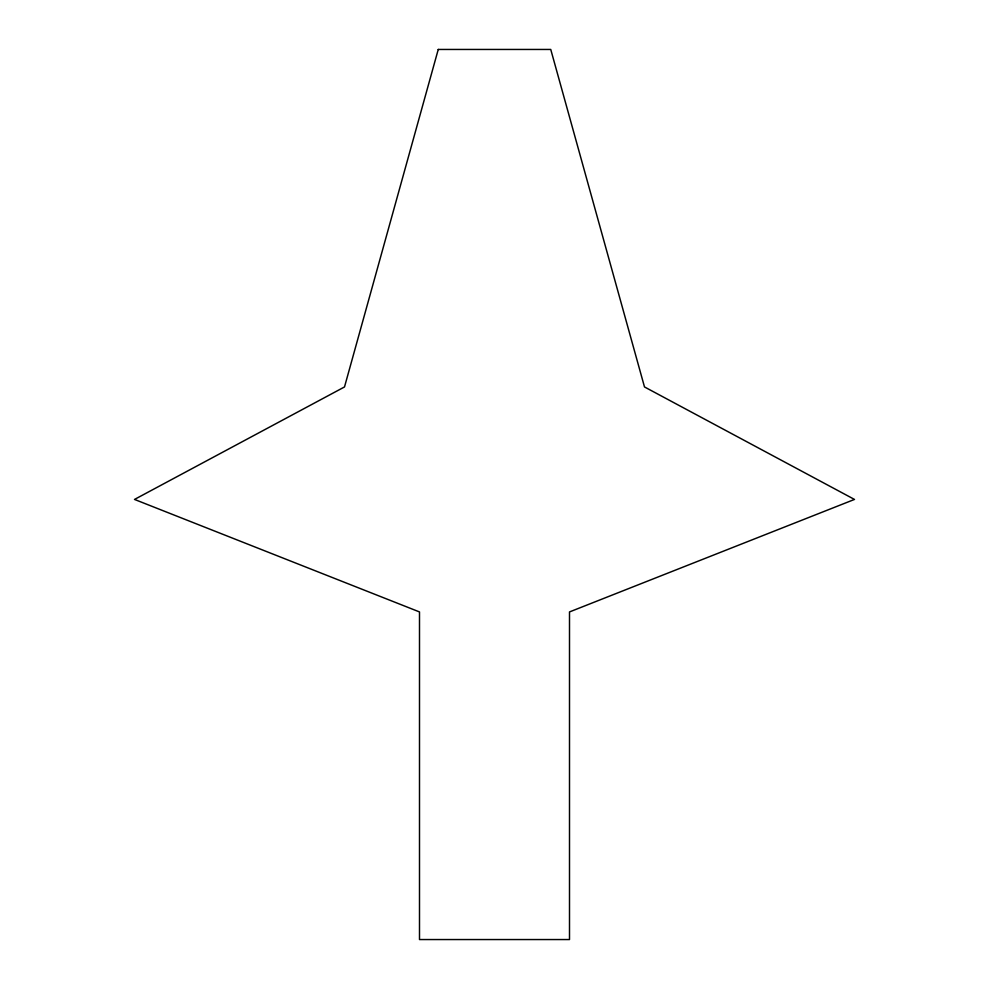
<?xml version="1.0" encoding="UTF-8"?>
<svg xmlns="http://www.w3.org/2000/svg" width="989" height="989" viewBox="0 0 989 989"><rect width="100%" height="100%" fill="white"/><g stroke="black" fill="none" stroke-linecap="round" stroke-linejoin="round"><path stroke-width="1.48" d="M438.251 49.45L344.506 386.946L134.516 499.433L419.497 611.931L419.497 939.55L569.503 939.55L569.503 611.931L854.484 499.433L644.494 386.946L550.749 49.45L438.251 49.45"/></g></svg>
